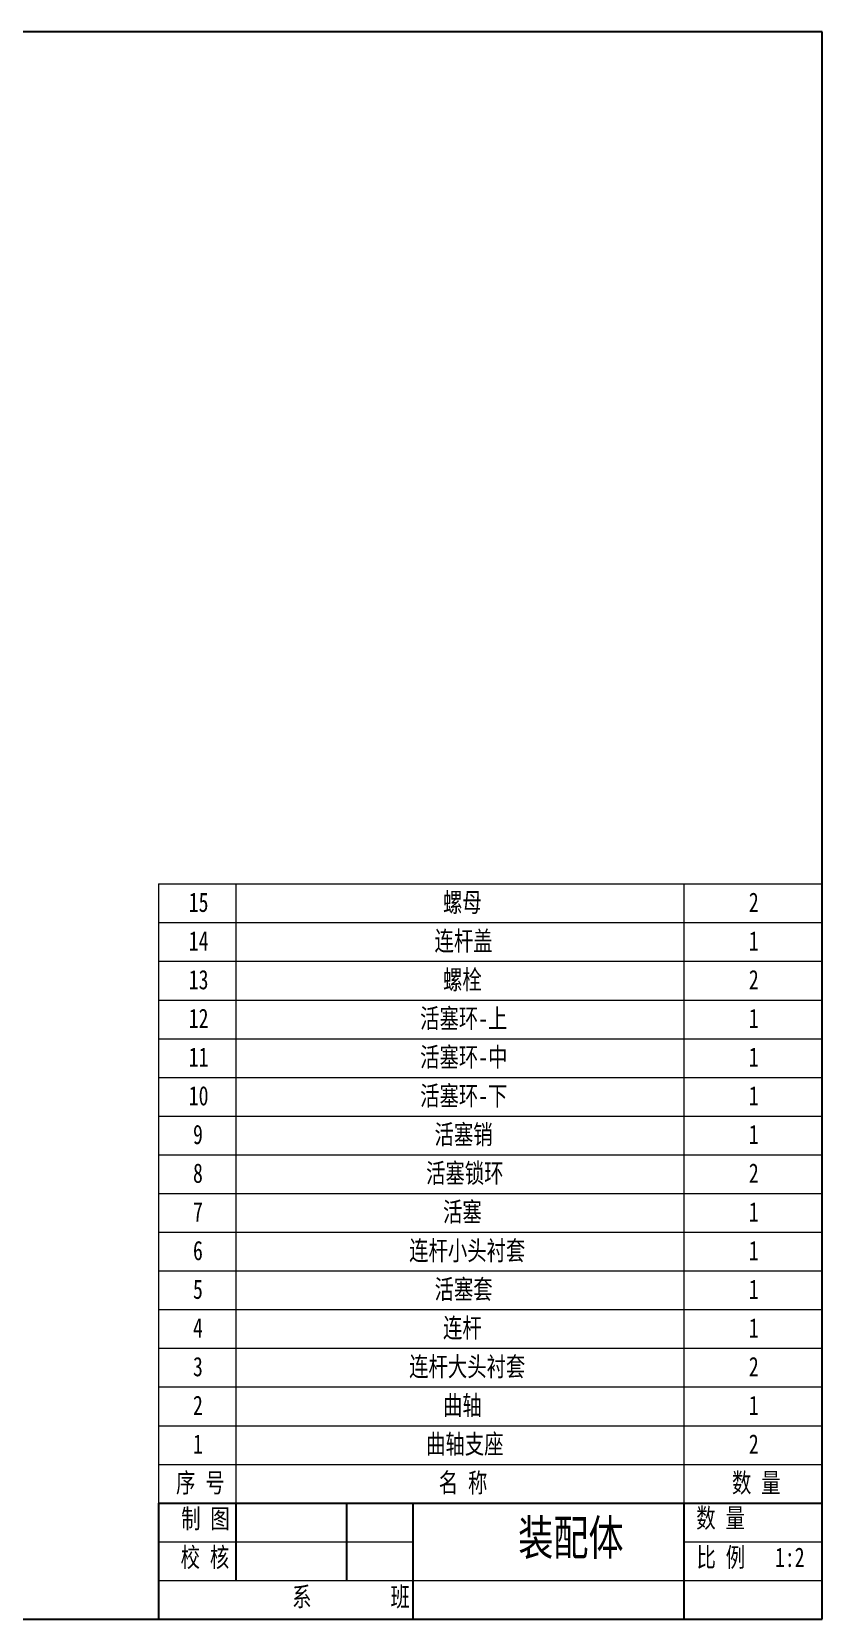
# Model space of a CAD drawing. Header units: millimetres. Extents: x 10 to 830, y 10 to 584.
# Drawn here: x 544 to 830, y 10 to 584 of the extents above; entities that cross this region are included whole.
import ezdxf

# ---------------------------------------------------------------- set-up
doc = ezdxf.new("R2010")
doc.units = ezdxf.units.MM
doc.header["$LTSCALE"] = 2
doc.styles.add('SLDTEXTSTYLE0', font='HYSWLONGFANGSONG.TTF', dxfattribs={"bigfont": 'bigfont'})
doc.styles.add('SLDTEXTSTYLE1', font='HYSWLONGFANGSONG.TTF')

# ---------------------------------------------------------------- blocks, each defined once
blk = doc.blocks.new('SW_TABLEANNOTATION_0')
at = {"color": 0, "linetype": 'Continuous', "lineweight": 18}
for p, q in [((0, 0), (0, -13.99)), ((0, 0), (28, 0)), ((28, 0), (28, -13.99)), ((28, 0), (190, 0)), ((190, 0), (190, -13.99)), ((190, 0), (240, 0)), ((240, 0), (240, -13.99)), ((0, -13.99), (28, -13.99)), ((0, -13.99), (0, -27.98)), ((28, -13.99), (190, -13.99)), ((28, -13.99), (28, -27.98)), ((190, -13.99), (240, -13.99)), ((190, -13.99), (190, -27.98)), ((240, -13.99), (240, -27.98)), ((0, -27.98), (0, -41.98)), ((0, -27.98), (28, -27.98)), ((28, -27.98), (28, -41.98)), ((28, -27.98), (190, -27.98)), ((190, -27.98), (190, -41.98)), ((190, -27.98), (240, -27.98)), ((240, -27.98), (240, -41.98)), ((0, -41.98), (0, -55.97)), ((0, -41.98), (28, -41.98)), ((28, -41.98), (28, -55.97)), ((28, -41.98), (190, -41.98)), ((190, -41.98), (190, -55.97)), ((190, -41.98), (240, -41.98)), ((240, -41.98), (240, -55.97)), ((0, -55.97), (0, -69.96)), ((0, -55.97), (28, -55.97)), ((28, -55.97), (28, -69.96)), ((28, -55.97), (190, -55.97)), ((190, -55.97), (190, -69.96)), ((190, -55.97), (240, -55.97)), ((240, -55.97), (240, -69.96)), ((0, -69.96), (0, -83.95)), ((0, -69.96), (28, -69.96)), ((28, -69.96), (28, -83.95)), ((28, -69.96), (190, -69.96)), ((190, -69.96), (190, -83.95)), ((190, -69.96), (240, -69.96)), ((240, -69.96), (240, -83.95)), ((0, -83.95), (0, -97.94)), ((0, -83.95), (28, -83.95)), ((28, -83.95), (28, -97.94)), ((28, -83.95), (190, -83.95)), ((190, -83.95), (190, -97.94)), ((190, -83.95), (240, -83.95)), ((240, -83.95), (240, -97.94)), ((0, -97.94), (0, -111.93)), ((0, -97.94), (28, -97.94)), ((28, -97.94), (28, -111.93)), ((28, -97.94), (190, -97.94)), ((190, -97.94), (190, -111.93)), ((190, -97.94), (240, -97.94)), ((240, -97.94), (240, -111.93)), ((0, -111.93), (0, -125.93)), ((0, -111.93), (28, -111.93)), ((28, -111.93), (28, -125.93)), ((28, -111.93), (190, -111.93)), ((190, -111.93), (190, -125.93)), ((190, -111.93), (240, -111.93)), ((240, -111.93), (240, -125.93)), ((0, -125.93), (0, -139.92)), ((0, -125.93), (28, -125.93)), ((28, -125.93), (28, -139.92)), ((28, -125.93), (190, -125.93)), ((190, -125.93), (190, -139.92)), ((190, -125.93), (240, -125.93)), ((240, -125.93), (240, -139.92)), ((0, -139.92), (0, -153.91)), ((0, -139.92), (28, -139.92)), ((28, -139.92), (28, -153.91)), ((28, -139.92), (190, -139.92)), ((190, -139.92), (190, -153.91)), ((190, -139.92), (240, -139.92)), ((240, -139.92), (240, -153.91)), ((0, -153.91), (0, -167.9)), ((0, -153.91), (28, -153.91)), ((28, -153.91), (28, -167.9)), ((28, -153.91), (190, -153.91)), ((190, -153.91), (190, -167.9)), ((190, -153.91), (240, -153.91)), ((240, -153.91), (240, -167.9)), ((0, -167.9), (0, -181.89)), ((0, -167.9), (28, -167.9)), ((28, -167.9), (28, -181.89)), ((28, -167.9), (190, -167.9)), ((190, -167.9), (190, -181.89)), ((190, -167.9), (240, -167.9)), ((240, -167.9), (240, -181.89)), ((0, -181.89), (0, -195.89)), ((0, -181.89), (28, -181.89)), ((28, -181.89), (28, -195.89)), ((28, -181.89), (190, -181.89)), ((190, -181.89), (190, -195.89)), ((190, -181.89), (240, -181.89)), ((240, -181.89), (240, -195.89)), ((0, -195.89), (0, -209.88)), ((0, -195.89), (28, -195.89)), ((28, -195.89), (28, -209.88)), ((28, -195.89), (190, -195.89)), ((190, -195.89), (190, -209.88)), ((190, -195.89), (240, -195.89)), ((240, -195.89), (240, -209.88)), ((0, -209.88), (0, -223.87)), ((0, -209.88), (28, -209.88)), ((28, -209.88), (28, -223.87)), ((28, -209.88), (190, -209.88)), ((190, -209.88), (190, -223.87)), ((190, -209.88), (240, -209.88)), ((240, -209.88), (240, -223.87)), ((0, -223.87), (28, -223.87)), ((28, -223.87), (190, -223.87)), ((190, -223.87), (240, -223.87))]:
    blk.add_line(p, q, dxfattribs=at)
at = {"color": 0, "linetype": 'Continuous', "lineweight": 18, "char_height": 7, "attachment_point": 1}
for s, insert, style in [('15', (10.93, -3.12), 'SLDTEXTSTYLE1'), ('螺母', (102.87, -3.12), 'SLDTEXTSTYLE0'), ('2', (213.46, -3.12), 'SLDTEXTSTYLE1'), ('连杆盖', (99.81, -17.11), 'SLDTEXTSTYLE0'), ('14', (10.93, -17.11), 'SLDTEXTSTYLE1'), ('1', (213.46, -17.11), 'SLDTEXTSTYLE1'), ('13', (10.93, -31.1), 'SLDTEXTSTYLE1'), ('螺栓', (102.87, -31.1), 'SLDTEXTSTYLE0'), ('2', (213.46, -31.1), 'SLDTEXTSTYLE1'), ('12', (10.93, -45.1), 'SLDTEXTSTYLE1'), ('活塞环-上', (94.6, -45.1), 'SLDTEXTSTYLE0'), ('1', (213.46, -45.1), 'SLDTEXTSTYLE1'), ('11', (10.93, -59.09), 'SLDTEXTSTYLE1'), ('活塞环-中', (94.6, -59.09), 'SLDTEXTSTYLE0'), ('1', (213.46, -59.09), 'SLDTEXTSTYLE1'), ('10', (10.93, -73.08), 'SLDTEXTSTYLE1'), ('活塞环-下', (94.6, -73.08), 'SLDTEXTSTYLE0'), ('1', (213.46, -73.08), 'SLDTEXTSTYLE1'), ('活塞销', (99.82, -87.07), 'SLDTEXTSTYLE0'), ('9', (12.47, -87.07), 'SLDTEXTSTYLE1'), ('1', (213.46, -87.07), 'SLDTEXTSTYLE1'), ('8', (12.47, -101.06), 'SLDTEXTSTYLE1'), ('活塞锁环', (96.75, -101.06), 'SLDTEXTSTYLE0'), ('2', (213.46, -101.06), 'SLDTEXTSTYLE1'), ('活塞', (102.88, -115.06), 'SLDTEXTSTYLE0'), ('7', (12.47, -115.06), 'SLDTEXTSTYLE1'), ('1', (213.46, -115.06), 'SLDTEXTSTYLE1'), ('6', (12.47, -129.05), 'SLDTEXTSTYLE1'), ('连杆小头衬套', (90.63, -129.05), 'SLDTEXTSTYLE0'), ('1', (213.46, -129.05), 'SLDTEXTSTYLE1'), ('5', (12.46, -143.04), 'SLDTEXTSTYLE1'), ('活塞套', (99.82, -143.04), 'SLDTEXTSTYLE0'), ('1', (213.46, -143.04), 'SLDTEXTSTYLE1'), ('4', (12.46, -157.03), 'SLDTEXTSTYLE1'), ('连杆', (102.87, -157.03), 'SLDTEXTSTYLE0'), ('1', (213.46, -157.03), 'SLDTEXTSTYLE1'), ('3', (12.46, -171.02), 'SLDTEXTSTYLE1'), ('连杆大头衬套', (90.63, -171.02), 'SLDTEXTSTYLE0'), ('2', (213.46, -171.02), 'SLDTEXTSTYLE1'), ('2', (12.46, -185.01), 'SLDTEXTSTYLE1'), ('曲轴', (102.88, -185.01), 'SLDTEXTSTYLE0'), ('1', (213.46, -185.01), 'SLDTEXTSTYLE1'), ('1', (12.46, -199.01), 'SLDTEXTSTYLE1'), ('曲轴支座', (96.76, -199.01), 'SLDTEXTSTYLE0'), ('2', (213.46, -199.01), 'SLDTEXTSTYLE1'), ('序 号', (6.35, -213), 'SLDTEXTSTYLE0'), ('名 称', (101.34, -213), 'SLDTEXTSTYLE0'), ('数 量', (207.35, -213), 'SLDTEXTSTYLE0')]:
    blk.add_mtext(s, dxfattribs=dict(at, insert=insert, style=style))

msp = doc.modelspace()

# ---------------------------------------------------------------- linework, layer by layer
at = {"color": 7, "linetype": 'Continuous', "lineweight": 25}
for p, q in [((830, 584), (10, 584)), ((830, 10), (830, 584)), ((590, 52), (830, 52)), ((590, 52), (590, 10)), ((618, 52), (618, 24)), ((658, 52), (658, 24)), ((681.97, 52), (682, 10)), ((780, 52), (780, 10)), ((681.97, 24), (681.97, 10)), ((10, 10), (830, 10))]:
    msp.add_line(p, q, dxfattribs=at)
at = {"color": 7, "linetype": 'Continuous', "lineweight": 18}
for p, q in [((590, 38), (681.98, 38)), ((780, 38), (830, 38)), ((590, 24), (830, 24))]:
    msp.add_line(p, q, dxfattribs=at)

# ---------------------------------------------------------------- block references
msp.add_blockref('SW_TABLEANNOTATION_0', (590, 275.87), dxfattribs=at)

# ---------------------------------------------------------------- texts
at = {"color": 7, "linetype": 'Continuous', "lineweight": 18, "attachment_point": 2}
for s, insert, char_height, style in [('制 图', (606.99, 49.89), 7, 'SLDTEXTSTYLE0'), ('装配体', (739.11, 45.88), 12.7, 'SLDTEXTSTYLE0'), ('数 量', (793.24, 50.1), 7, 'SLDTEXTSTYLE0'), ('校 核', (606.79, 35.91), 7, 'SLDTEXTSTYLE0'), ('比 例', (793.33, 35.91), 7, 'SLDTEXTSTYLE0'), ('1:2', (818.25, 35.93), 7, 'SLDTEXTSTYLE1'), ('系        班', (659.59, 21.63), 7, 'SLDTEXTSTYLE0')]:
    msp.add_mtext(s, dxfattribs=dict(at, insert=insert, char_height=char_height, style=style))

doc.saveas('drawing.dxf')
